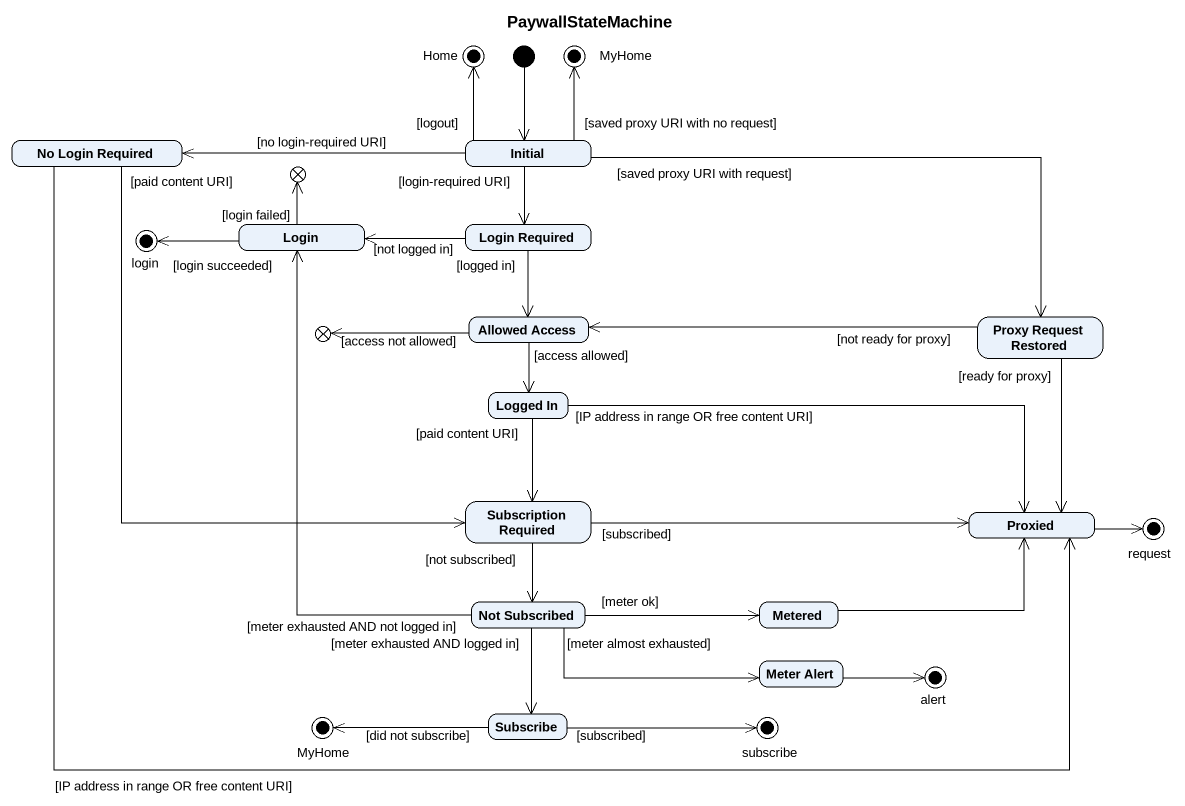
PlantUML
@startuml
title PaywallStateMachine
hide empty description
state Home <<end>>
state MyHome <<end>>
state "No Login Required" as No_Login_Required
state Initial
state exit1 <<choice>>
state login <<end>>
state Login
state "Login Required" as Login_Required
state "Allowed Access" as Allowed_Access
state "Proxy Request Restored" as Proxy_Request_Restored
state exit2 <<choice>>
state "Logged In" as Logged_In
state "Subscription Required" as Subscription_Required
state Proxied
state request <<end>>
state "Not Subscribed" as Not_Subscribed
state Metered
state "Meter Alert" as Meter_Alert
state alert <<end>>
state "MyHome" as MyHome_2 <<end>>
state Subscribe
state subscribe <<end>>
[*] --> Initial
No_Login_Required --> Subscription_Required : [paid content URI]
No_Login_Required -right-> Proxied : [IP address in range OR free content URI]
Initial -up-> Home : [logout]
Initial -up-> MyHome : [saved proxy URI with no request]
Initial -left-> No_Login_Required : [no login-required URI]
Initial --> Login_Required : [login-required URI]
Initial -right-> Proxy_Request_Restored : [saved proxy URI with request]
Login -up-> exit1 : [login failed]
Login -left-> login : [login succeeded]
Login_Required -left-> Login : [not logged in]
Login_Required --> Allowed_Access : [logged in]
Allowed_Access -left-> exit2 : [access not allowed]
Allowed_Access --> Logged_In : [access allowed]
Proxy_Request_Restored -left-> Allowed_Access : [not ready for proxy]
Proxy_Request_Restored --> Proxied : [ready for proxy]
Logged_In --> Subscription_Required : [paid content URI]
Logged_In -right-> Proxied : [IP address in range OR free content URI]
Subscription_Required -right-> Proxied : [subscribed]
Subscription_Required --> Not_Subscribed : [not subscribed]
Proxied -right-> request
Not_Subscribed -up-> Login : [meter exhausted AND not logged in]
Not_Subscribed -right-> Metered : [meter ok]
Not_Subscribed -right-> Meter_Alert : [meter almost exhausted]
Not_Subscribed --> Subscribe : [meter exhausted AND logged in]
Metered -right-> Proxied
Meter_Alert -right-> alert
Subscribe -left-> MyHome_2 : [did not subscribe]
Subscribe -right-> subscribe : [subscribed]
@enduml
